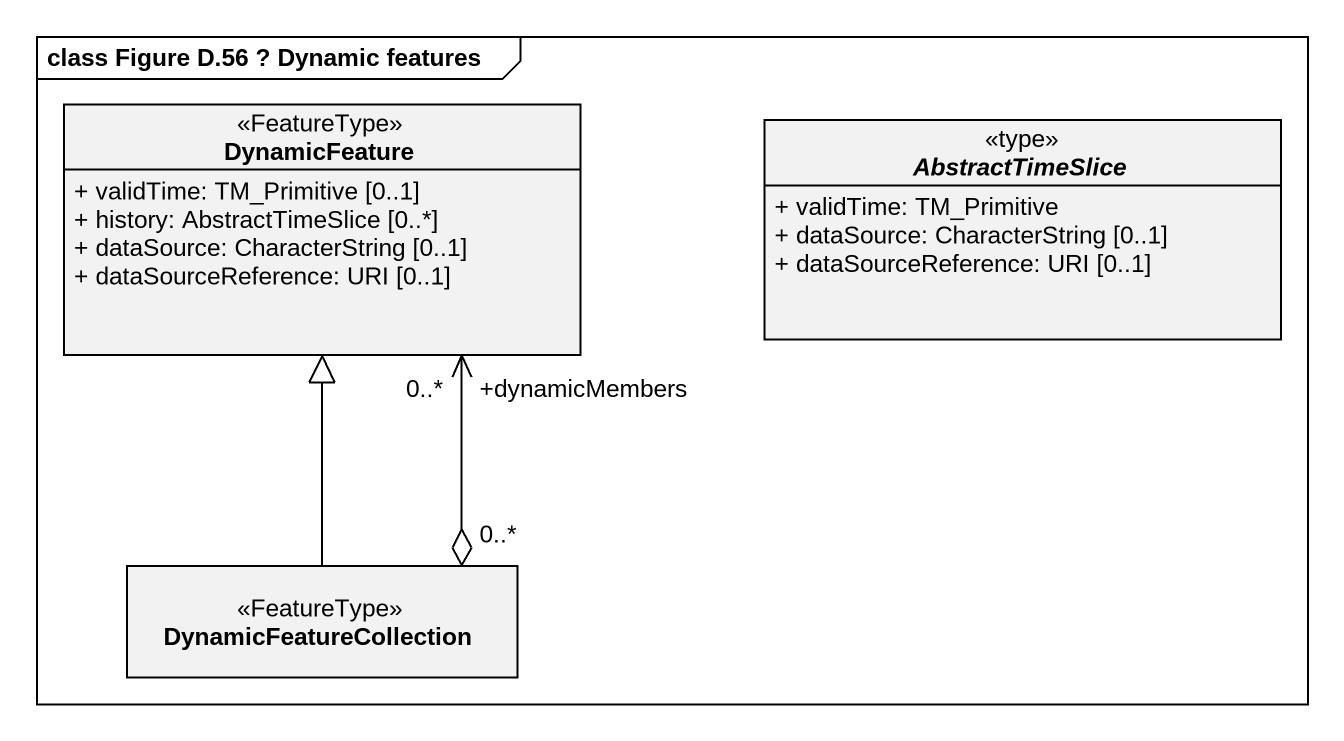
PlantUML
@startuml
mainframe class Figure D.56 ? Dynamic features
hide circle
hide empty members
skinparam classAttributeIconSize 0
class DynamicFeature <<FeatureType>> {
  + validTime: TM_Primitive [0..1]
  + history: AbstractTimeSlice [0..*]
  + dataSource: CharacterString [0..1]
  + dataSourceReference: URI [0..1]
}
abstract class AbstractTimeSlice <<type>> {
  + validTime: TM_Primitive
  + dataSource: CharacterString [0..1]
  + dataSourceReference: URI [0..1]
}
class DynamicFeatureCollection <<FeatureType>>
DynamicFeatureCollection -up-|> DynamicFeature
DynamicFeatureCollection "0..*" o-up-> "+dynamicMembers\n0..*" DynamicFeature
@enduml
